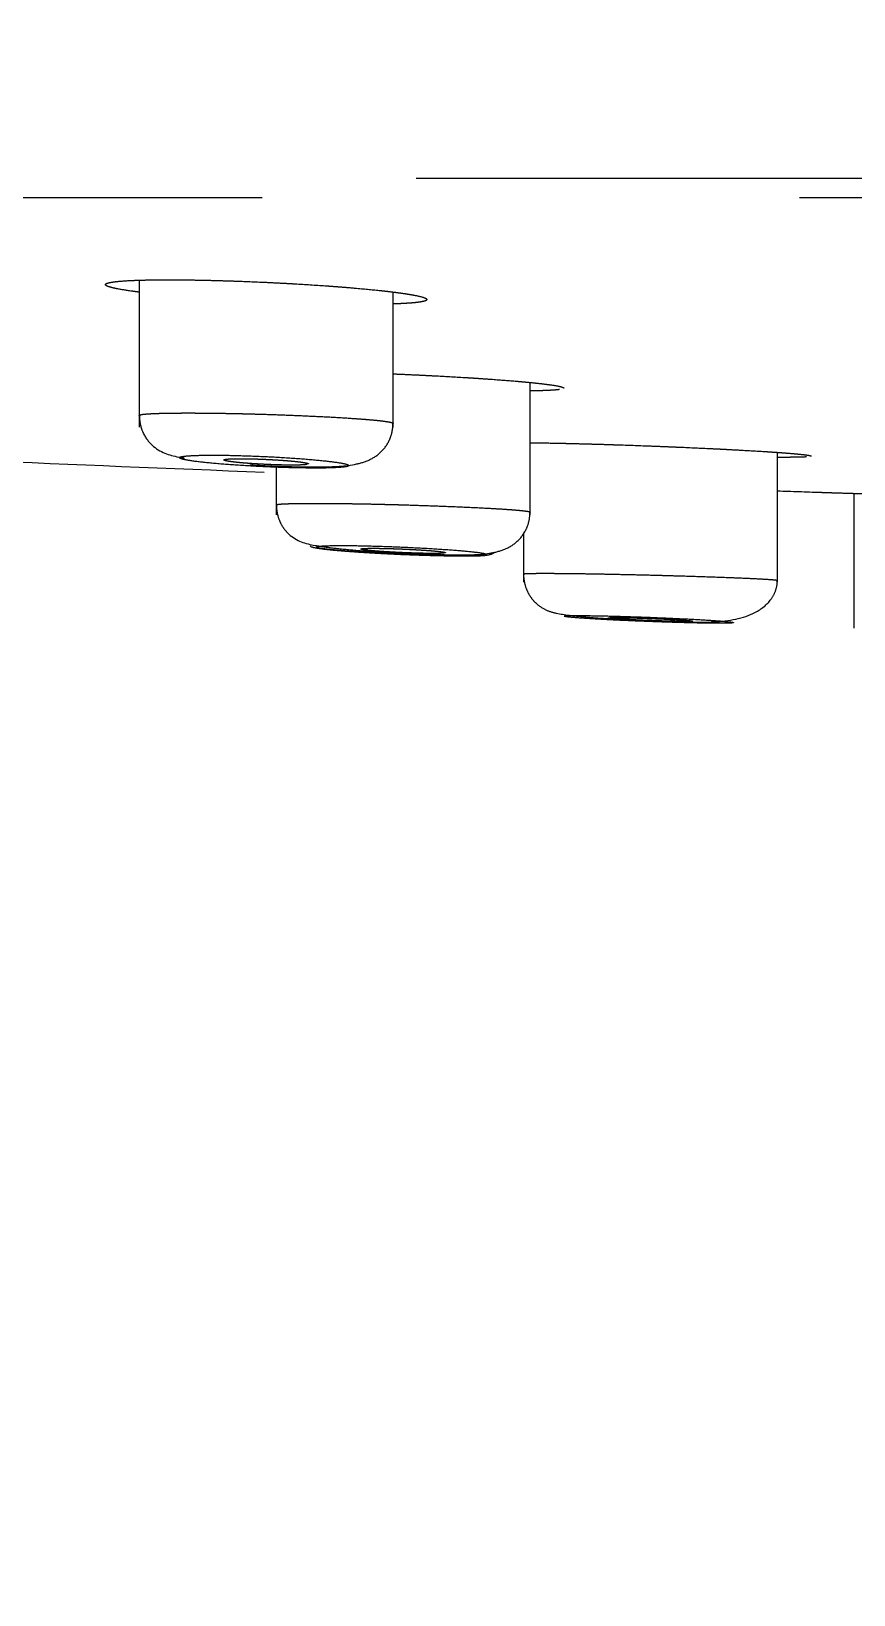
# Model space of a CAD drawing. Header units: millimetres. Extents: x 6110 to 6704, y -2661 to -1821.
# Drawn here: x 6469.337 to 6471.767, y -2119.152 to -2114.532 of the extents above; entities that cross this region are included whole.
import ezdxf

# ---------------------------------------------------------------- set-up
doc = ezdxf.new("R2010")
doc.units = ezdxf.units.MM
doc.header["$LTSCALE"] = 0.1
doc.linetypes.add('HIDDEN2', pattern=[4.7625, 3.175, -1.5875])
doc.layers.add('1', color=4, linetype='HIDDEN2', lineweight=13)
doc.layers.add('DIM', color=3, linetype='Continuous', lineweight=9)

msp = doc.modelspace()

# ---------------------------------------------------------------- hatches: boundary and pattern name
at = {"layer": 'DIM'}
h = msp.add_hatch(dxfattribs=at)
h.set_pattern_fill('ANSI31', color=2)
edge = h.paths.add_edge_path()
edge.add_line((6619.6172, -2595.9805), (6619.6172, -1962.2056))
edge.add_line((6634.6172, -1966.1101), (6619.6172, -1966.1101))
edge.add_line((6634.6172, -2610.9805), (6634.6172, -1966.1101))
edge.add_line((6634.6172, -2610.9805), (6184.4567, -2610.9805))
edge.add_line((6619.6172, -2595.9805), (6184.4567, -2595.9805))
edge.add_line((6184.4567, -2610.9805), (6184.4567, -2595.9805))

# ---------------------------------------------------------------- linework, layer by layer
at = {"layer": '1', "color": 8, "linetype": 'HIDDEN2', "lineweight": -3, "ltscale": 10}
for p, q in [((6511.7491, -2114.9661), (6456.8646, -2114.9661)), ((6484.3069, -2115.0233), (6457.4997, -2115.0233)), ((6469.656, -2115.2672), (6469.656, -2115.7015)), ((6470.406, -2115.7015), (6470.406, -2115.3027)), ((6470.8109, -2115.9601), (6470.8109, -2115.5697)), ((6471.5416, -2116.1591), (6471.5416, -2115.7761)), ((6470.0609, -2115.8164), (6470.0609, -2115.9601)), ((6471.7674, -2115.8969), (6471.7674, -2116.2952)), ((6470.7916, -2116.0132), (6470.7916, -2116.1591)), ((6470.7916, -2116.1591), (6470.7916, -2116.1596)), ((6471.5416, -2116.1596), (6471.5416, -2116.1591))]:
    msp.add_line(p, q, dxfattribs=at)
for start, end in [(267.54071, 267.734148), (268.08193, 268.110857)]:
    msp.add_arc((6479.9092, -1866.0297), 250, start, end, dxfattribs=at)
for points, knots in [([(6469.6548, -2115.3023), (6469.6534, -2115.3021), (6469.652, -2115.302), (6469.6459, -2115.3012), (6469.6414, -2115.3006), (6469.6198, -2115.2976), (6469.6051, -2115.2953), (6469.59, -2115.2924), (6469.5872, -2115.2919), (6469.5819, -2115.2907), (6469.5794, -2115.2901), (6469.5725, -2115.2885), (6469.5687, -2115.2874), (6469.5594, -2115.2842), (6469.5562, -2115.2822), (6469.556, -2115.2798), (6469.5561, -2115.2793), (6469.5568, -2115.2784), (6469.5574, -2115.2779), (6469.5595, -2115.2766), (6469.5639, -2115.275), (6469.5713, -2115.2735), (6469.578, -2115.2724), (6469.5804, -2115.2721), (6469.5856, -2115.2714), (6469.5884, -2115.2711), (6469.6031, -2115.2696), (6469.6176, -2115.2686), (6469.639, -2115.2676), (6469.6435, -2115.2675), (6469.6527, -2115.2671), (6469.6575, -2115.267), (6469.6723, -2115.2666), (6469.6828, -2115.2663), (6469.7155, -2115.2659), (6469.7394, -2115.2658), (6469.7718, -2115.2659), (6469.7784, -2115.266), (6469.7918, -2115.2661), (6469.7986, -2115.2662), (6469.8192, -2115.2665), (6469.8472, -2115.267), (6469.8763, -2115.2677), (6469.8986, -2115.2683), (6469.9061, -2115.2686), (6469.9213, -2115.269), (6469.9289, -2115.2693), (6469.9673, -2115.2706), (6469.9981, -2115.2718), (6470.0446, -2115.274), (6470.0601, -2115.2748), (6470.0835, -2115.276), (6470.0913, -2115.2764), (6470.1067, -2115.2773), (6470.1144, -2115.2777), (6470.1525, -2115.2799), (6470.1821, -2115.2819), (6470.2181, -2115.2844), (6470.2253, -2115.285), (6470.2394, -2115.286), (6470.2464, -2115.2866), (6470.2671, -2115.2882), (6470.2804, -2115.2893), (6470.3191, -2115.2927), (6470.3431, -2115.295), (6470.3709, -2115.2979), (6470.3763, -2115.2985), (6470.3869, -2115.2997), (6470.3919, -2115.3003), (6470.4068, -2115.3021), (6470.4253, -2115.3044), (6470.4413, -2115.3068), (6470.4525, -2115.3085), (6470.456, -2115.3091), (6470.4628, -2115.3103), (6470.466, -2115.3109), (6470.481, -2115.3138), (6470.4901, -2115.316), (6470.4995, -2115.3192), (6470.5019, -2115.3202), (6470.5051, -2115.3222), (6470.5059, -2115.3232), (6470.5062, -2115.326), (6470.5033, -2115.3278), (6470.496, -2115.3297), (6470.4943, -2115.3301), (6470.4906, -2115.3309), (6470.4885, -2115.3312), (6470.4819, -2115.3323), (6470.4716, -2115.3336), (6470.4585, -2115.3347), (6470.4476, -2115.3354), (6470.4438, -2115.3356), (6470.4359, -2115.3361), (6470.4317, -2115.3363), (6470.4212, -2115.3368), (6470.4148, -2115.337), (6470.408, -2115.3372)], [0, 0, 0, 0, 0.003285, 0.003285, 0.014308, 0.014308, 0.0584, 0.0584, 0.069424, 0.069424, 0.080447, 0.080447, 0.102493, 0.102493, 0.146586, 0.146586, 0.157609, 0.157609, 0.168632, 0.168632, 0.190679, 0.212725, 0.212725, 0.223748, 0.223748, 0.234771, 0.234771, 0.278864, 0.278864, 0.289887, 0.289887, 0.30091, 0.30091, 0.322957, 0.322957, 0.367049, 0.367049, 0.378072, 0.378072, 0.389096, 0.389096, 0.411142, 0.433188, 0.433188, 0.444211, 0.444211, 0.455235, 0.455235, 0.499327, 0.499327, 0.521374, 0.521374, 0.532397, 0.532397, 0.54342, 0.54342, 0.587513, 0.587513, 0.598536, 0.598536, 0.609559, 0.609559, 0.631605, 0.631605, 0.675698, 0.675698, 0.686721, 0.686721, 0.697744, 0.697744, 0.719791, 0.741837, 0.741837, 0.75286, 0.75286, 0.763883, 0.763883, 0.807976, 0.807976, 0.830022, 0.830022, 0.852069, 0.852069, 0.896161, 0.896161, 0.907185, 0.907185, 0.918208, 0.918208, 0.940254, 0.9623, 0.9623, 0.973324, 0.973324, 0.984347, 0.984347, 1, 1, 1, 1]), ([(6470.4056, -2115.5439), (6470.4156, -2115.5443), (6470.4256, -2115.5447), (6470.4511, -2115.5458), (6470.4667, -2115.5465), (6470.49, -2115.5476), (6470.4978, -2115.548), (6470.5132, -2115.5488), (6470.5209, -2115.5492), (6470.559, -2115.5511), (6470.5886, -2115.5528), (6470.6245, -2115.555), (6470.6316, -2115.5554), (6470.6458, -2115.5563), (6470.6528, -2115.5568), (6470.6734, -2115.5582), (6470.6867, -2115.5591), (6470.7253, -2115.5619), (6470.7493, -2115.5637), (6470.777, -2115.5661), (6470.7824, -2115.5666), (6470.7929, -2115.5676), (6470.7979, -2115.568), (6470.8127, -2115.5694), (6470.8311, -2115.5713), (6470.8471, -2115.5731), (6470.8581, -2115.5745), (6470.8617, -2115.575), (6470.8684, -2115.5758), (6470.8716, -2115.5763), (6470.8865, -2115.5785), (6470.8955, -2115.5801), (6470.9047, -2115.5825), (6470.907, -2115.5833), (6470.9101, -2115.5847), (6470.9109, -2115.5854), (6470.9109, -2115.5861), (6470.9109, -2115.5861), (6470.9109, -2115.5861)], [0, 0, 0, 0, 0.038913, 0.038913, 0.098965, 0.098965, 0.128991, 0.128991, 0.159016, 0.159016, 0.27912, 0.27912, 0.309145, 0.309145, 0.339171, 0.339171, 0.399223, 0.399223, 0.519326, 0.519326, 0.549352, 0.549352, 0.579378, 0.579378, 0.639429, 0.699481, 0.699481, 0.729507, 0.729507, 0.759533, 0.759533, 0.879636, 0.879636, 0.939687, 0.939687, 0.999739, 0.999739, 1, 1, 1, 1]), ([(6470.8975, -2115.5903), (6470.8973, -2115.5904), (6470.8971, -2115.5904), (6470.8949, -2115.5907), (6470.8929, -2115.5909), (6470.8861, -2115.5916), (6470.8757, -2115.5924), (6470.8625, -2115.593), (6470.8515, -2115.5934), (6470.8477, -2115.5936), (6470.8397, -2115.5938), (6470.8355, -2115.5939), (6470.8253, -2115.5941), (6470.8192, -2115.5942), (6470.8128, -2115.5943)], [0, 0, 0, 0, 0.015122, 0.015122, 0.133184, 0.133184, 0.36931, 0.605435, 0.605435, 0.723497, 0.723497, 0.84156, 0.84156, 1, 1, 1, 1]), ([(6469.656, -2115.6667), (6469.656, -2115.6664), (6469.6567, -2115.6656), (6469.6599, -2115.6646), (6469.6656, -2115.6635), (6469.6737, -2115.6626), (6469.684, -2115.6619), (6469.6966, -2115.6612), (6469.7112, -2115.6606), (6469.7279, -2115.6602), (6469.7464, -2115.6598), (6469.7667, -2115.6596), (6469.7886, -2115.6595), (6469.812, -2115.6595), (6469.8367, -2115.6596), (6469.8626, -2115.6598), (6469.8894, -2115.6602), (6469.9171, -2115.6606), (6469.936, -2115.661), (6469.9456, -2115.6612)], [0, 0, 0, 0, 0.050273, 0.110496, 0.170601, 0.230587, 0.290455, 0.350206, 0.409842, 0.469362, 0.528768, 0.58806, 0.64724, 0.706308, 0.765265, 0.824112, 0.882849, 0.941478, 1, 1, 1, 1]), ([(6469.6564, -2115.6669), (6469.6565, -2115.6762), (6469.6583, -2115.6938), (6469.6692, -2115.7266), (6469.7057, -2115.7728), (6469.7484, -2115.7853), (6469.7837, -2115.7918), (6469.7893, -2115.7928)], [0, 0, 0, 0, 0.101566, 0.205677, 0.420473, 0.910057, 1, 1, 1, 1]), ([(6469.9456, -2115.6612), (6469.9524, -2115.6613), (6469.9663, -2115.6617), (6469.9875, -2115.6622), (6470.0091, -2115.6628), (6470.0435, -2115.6638), (6470.093, -2115.6655), (6470.1583, -2115.6683), (6470.2263, -2115.6716), (6470.2811, -2115.675), (6470.3206, -2115.6779), (6470.3462, -2115.68), (6470.3658, -2115.682), (6470.3803, -2115.6837), (6470.3905, -2115.6853), (6470.3974, -2115.6866), (6470.4017, -2115.6877), (6470.4042, -2115.6886), (6470.4057, -2115.6894), (6470.406, -2115.6899), (6470.406, -2115.6902)], [0, 0, 0, 0, 0.031198, 0.062846, 0.094944, 0.127491, 0.215332, 0.314464, 0.424879, 0.546569, 0.616688, 0.680932, 0.7393, 0.79179, 0.8384, 0.87913, 0.913978, 0.942943, 0.966024, 1, 1, 1, 1]), ([(6469.9823, -2115.8125), (6470.0008, -2115.8137), (6470.0439, -2115.8161), (6470.1124, -2115.8185), (6470.204, -2115.8191), (6470.2748, -2115.8175), (6470.3342, -2115.8009), (6470.3711, -2115.7779), (6470.3941, -2115.7463), (6470.404, -2115.7152), (6470.4057, -2115.6987), (6470.4058, -2115.6902)], [0, 0, 0, 0, 0.094964, 0.222936, 0.35204, 0.601228, 0.710428, 0.812324, 0.908943, 0.955363, 1, 1, 1, 1]), ([(6470.809, -2115.7474), (6470.8162, -2115.7475), (6470.8237, -2115.7475), (6470.8534, -2115.7479), (6470.8774, -2115.7483), (6470.9099, -2115.749), (6470.9165, -2115.7492), (6470.93, -2115.7495), (6470.9368, -2115.7497), (6470.9574, -2115.7502), (6470.9854, -2115.7509), (6471.0146, -2115.7518), (6471.0369, -2115.7524), (6471.0444, -2115.7527), (6471.0596, -2115.7532), (6471.0673, -2115.7534), (6471.1056, -2115.7547), (6471.1365, -2115.7558), (6471.1829, -2115.7576), (6471.1984, -2115.7582), (6471.2217, -2115.7591), (6471.2295, -2115.7595), (6471.245, -2115.7601), (6471.2527, -2115.7604), (6471.2907, -2115.7621), (6471.3203, -2115.7634), (6471.3562, -2115.7652), (6471.3633, -2115.7655), (6471.3774, -2115.7662), (6471.3844, -2115.7666), (6471.405, -2115.7677), (6471.4183, -2115.7684), (6471.4569, -2115.7705), (6471.4808, -2115.7719), (6471.5084, -2115.7736), (6471.5138, -2115.774), (6471.5243, -2115.7747), (6471.5294, -2115.775), (6471.5441, -2115.776), (6471.5625, -2115.7774), (6471.5784, -2115.7786), (6471.5894, -2115.7796), (6471.5929, -2115.7799), (6471.5996, -2115.7805), (6471.6027, -2115.7808), (6471.6176, -2115.7823), (6471.6265, -2115.7833), (6471.6356, -2115.7848), (6471.6378, -2115.7853), (6471.6408, -2115.7862), (6471.6416, -2115.7866), (6471.6416, -2115.787)], [0, 0, 0, 0, 0.028524, 0.028524, 0.10956, 0.10956, 0.129819, 0.129819, 0.150078, 0.150078, 0.190596, 0.231113, 0.231113, 0.251372, 0.251372, 0.271631, 0.271631, 0.352667, 0.352667, 0.393185, 0.393185, 0.413444, 0.413444, 0.433703, 0.433703, 0.514739, 0.514739, 0.534998, 0.534998, 0.555257, 0.555257, 0.595775, 0.595775, 0.67681, 0.67681, 0.697069, 0.697069, 0.717328, 0.717328, 0.757846, 0.798364, 0.798364, 0.818623, 0.818623, 0.838882, 0.838882, 0.919918, 0.919918, 0.960436, 0.960436, 1, 1, 1, 1]), ([(6469.9682, -2115.7858), (6469.9682, -2115.7858), (6469.9682, -2115.7858), (6469.9657, -2115.7857), (6469.9633, -2115.7857), (6469.9339, -2115.7848), (6469.9077, -2115.7843), (6469.8615, -2115.784), (6469.8408, -2115.7843), (6469.8075, -2115.7855), (6469.7945, -2115.7864), (6469.778, -2115.7889), (6469.7742, -2115.7905), (6469.7764, -2115.794), (6469.7824, -2115.7959), (6469.8031, -2115.8001), (6469.8181, -2115.8023), (6469.8549, -2115.8065), (6469.8771, -2115.8087), (6469.9258, -2115.8126), (6469.9528, -2115.8145), (6470.0079, -2115.8176), (6470.0366, -2115.819), (6470.0814, -2115.8206), (6470.0984, -2115.8211), (6470.1407, -2115.8221), (6470.1654, -2115.8224), (6470.2081, -2115.8222), (6470.2266, -2115.8217), (6470.255, -2115.8201), (6470.2653, -2115.819), (6470.2761, -2115.8161), (6470.2768, -2115.8144), (6470.2687, -2115.8107), (6470.2598, -2115.8086), (6470.2337, -2115.8044), (6470.2162, -2115.8022), (6470.1752, -2115.798), (6470.1511, -2115.7959), (6470.0999, -2115.7921), (6470.072, -2115.7904), (6470.0189, -2115.7877), (6469.993, -2115.7866), (6469.9682, -2115.7858)], [0, 0, 0, 0, 0.000017, 0.000017, 0.004821, 0.004821, 0.058309, 0.058309, 0.111871, 0.111871, 0.165589, 0.165589, 0.219453, 0.219453, 0.273396, 0.273396, 0.327315, 0.327315, 0.381119, 0.381119, 0.434811, 0.434811, 0.488509, 0.488509, 0.521471, 0.521471, 0.574971, 0.574971, 0.628583, 0.628583, 0.682349, 0.682349, 0.736246, 0.736246, 0.790194, 0.790194, 0.844087, 0.844087, 0.897846, 0.897846, 0.951451, 0.951451, 1, 1, 1, 1]), ([(6470.1195, -2115.8135), (6470.1136, -2115.8136), (6470.1073, -2115.8136), (6470.0972, -2115.8135), (6470.0936, -2115.8135), (6470.0864, -2115.8134), (6470.0826, -2115.8133), (6470.0713, -2115.8131), (6470.0635, -2115.8129), (6470.0515, -2115.8124), (6470.0474, -2115.8123), (6470.0392, -2115.812), (6470.0351, -2115.8118), (6470.0228, -2115.8112), (6470.0147, -2115.8108), (6470.0046, -2115.8102), (6470.0026, -2115.8101), (6469.9986, -2115.8098), (6469.9927, -2115.8095), (6469.9831, -2115.8088), (6469.9758, -2115.8083), (6469.9686, -2115.8077), (6469.965, -2115.8074), (6469.9548, -2115.8065), (6469.9485, -2115.8059), (6469.9398, -2115.805), (6469.9371, -2115.8047), (6469.9319, -2115.804), (6469.9294, -2115.8037), (6469.9226, -2115.8028), (6469.9188, -2115.8022), (6469.914, -2115.8013), (6469.9126, -2115.801), (6469.9103, -2115.8004), (6469.9093, -2115.8001), (6469.9069, -2115.7993), (6469.906, -2115.7987), (6469.906, -2115.7977), (6469.9068, -2115.7973), (6469.9092, -2115.7967), (6469.9101, -2115.7965), (6469.9125, -2115.7961), (6469.9139, -2115.7959), (6469.9186, -2115.7955), (6469.9224, -2115.7952), (6469.9292, -2115.7949), (6469.9317, -2115.7948), (6469.9369, -2115.7947), (6469.9396, -2115.7946), (6469.9483, -2115.7945), (6469.9546, -2115.7945), (6469.9648, -2115.7945), (6469.9684, -2115.7946), (6469.9756, -2115.7947), (6469.983, -2115.7948), (6469.9907, -2115.795), (6469.9966, -2115.7952), (6469.9985, -2115.7952), (6470.0025, -2115.7953), (6470.0045, -2115.7954), (6470.0146, -2115.7958), (6470.0228, -2115.7961), (6470.035, -2115.7967), (6470.0391, -2115.7969), (6470.0473, -2115.7973), (6470.0514, -2115.7975), (6470.0634, -2115.7982), (6470.0712, -2115.7987), (6470.0825, -2115.7995), (6470.0863, -2115.7998), (6470.0935, -2115.8004), (6470.097, -2115.8007), (6470.1071, -2115.8016), (6470.1135, -2115.8022), (6470.1222, -2115.8031), (6470.125, -2115.8034), (6470.1301, -2115.804), (6470.135, -2115.8046), (6470.1392, -2115.8053), (6470.1431, -2115.8059), (6470.1449, -2115.8062), (6470.1496, -2115.8071), (6470.1519, -2115.8077), (6470.1544, -2115.8085), (6470.155, -2115.8088), (6470.1558, -2115.8093), (6470.156, -2115.8096), (6470.156, -2115.8098), (6470.156, -2115.8098), (6470.156, -2115.8098)], [0, 0, 0, 0, 0.035707, 0.035707, 0.05356, 0.05356, 0.071413, 0.071413, 0.10712, 0.10712, 0.124973, 0.124973, 0.142826, 0.142826, 0.178533, 0.178533, 0.187459, 0.187459, 0.196386, 0.214239, 0.232092, 0.232092, 0.249946, 0.249946, 0.285652, 0.285652, 0.303506, 0.303506, 0.321359, 0.321359, 0.357065, 0.357065, 0.374919, 0.374919, 0.392772, 0.392772, 0.428478, 0.428478, 0.464185, 0.464185, 0.482038, 0.482038, 0.499891, 0.499891, 0.535598, 0.535598, 0.553451, 0.553451, 0.571305, 0.571305, 0.607011, 0.607011, 0.624864, 0.624864, 0.642718, 0.660571, 0.660571, 0.669498, 0.669498, 0.678424, 0.678424, 0.714131, 0.714131, 0.731984, 0.731984, 0.749837, 0.749837, 0.785544, 0.785544, 0.803397, 0.803397, 0.82125, 0.82125, 0.856957, 0.856957, 0.87481, 0.87481, 0.892663, 0.910517, 0.910517, 0.92837, 0.92837, 0.964076, 0.964076, 0.98193, 0.98193, 0.999783, 0.999783, 1, 1, 1, 1]), ([(6470.1526, -2115.8114), (6470.152, -2115.8116), (6470.1514, -2115.8117), (6470.1495, -2115.812), (6470.1468, -2115.8123), (6470.1433, -2115.8126), (6470.1395, -2115.8128), (6470.1374, -2115.813), (6470.1305, -2115.8133), (6470.1253, -2115.8134), (6470.1195, -2115.8135)], [0, 0, 0, 0, 0.102351, 0.102351, 0.281881, 0.461411, 0.461411, 0.64094, 0.64094, 1, 1, 1, 1]), ([(6471.6279, -2115.7893), (6471.6277, -2115.7893), (6471.6275, -2115.7893), (6471.6253, -2115.7895), (6471.6232, -2115.7896), (6471.6164, -2115.7899), (6471.6059, -2115.7902), (6471.5926, -2115.7904), (6471.5816, -2115.7905), (6471.5778, -2115.7906), (6471.5697, -2115.7906), (6471.5655, -2115.7906), (6471.5555, -2115.7906), (6471.5497, -2115.7906), (6471.5435, -2115.7906)], [0, 0, 0, 0, 0.014746, 0.014746, 0.133595, 0.133595, 0.371293, 0.608991, 0.608991, 0.72784, 0.72784, 0.846689, 0.846689, 1, 1, 1, 1]), ([(6471.6674, -2115.8938), (6471.6674, -2115.8938), (6471.6676, -2115.8938), (6471.6683, -2115.8938), (6471.6689, -2115.8938), (6471.6712, -2115.8939), (6471.6757, -2115.8941), (6471.6833, -2115.8943), (6471.6901, -2115.8945), (6471.6925, -2115.8946), (6471.6978, -2115.8948), (6471.7006, -2115.8949), (6471.7155, -2115.8953), (6471.7301, -2115.8958), (6471.7517, -2115.8965), (6471.7561, -2115.8966), (6471.7654, -2115.8969), (6471.7703, -2115.8971), (6471.7852, -2115.8975), (6471.7956, -2115.8979), (6471.8285, -2115.8989), (6471.8524, -2115.8997), (6471.8849, -2115.9007), (6471.8915, -2115.9009), (6471.9049, -2115.9013), (6471.9117, -2115.9015), (6471.9323, -2115.9022), (6471.9603, -2115.903), (6471.9894, -2115.904), (6472.0117, -2115.9047), (6472.0192, -2115.9049), (6472.0344, -2115.9054), (6472.042, -2115.9056), (6472.0804, -2115.9068), (6472.1112, -2115.9078), (6472.1576, -2115.9092), (6472.1732, -2115.9097), (6472.1965, -2115.9104), (6472.2043, -2115.9107), (6472.2197, -2115.9111), (6472.2274, -2115.9114), (6472.2655, -2115.9125), (6472.2951, -2115.9135), (6472.331, -2115.9146), (6472.3381, -2115.9148), (6472.3523, -2115.9152), (6472.3593, -2115.9154), (6472.38, -2115.9161), (6472.3933, -2115.9165), (6472.4319, -2115.9177), (6472.4559, -2115.9184), (6472.4836, -2115.9193), (6472.489, -2115.9194), (6472.4995, -2115.9197), (6472.5046, -2115.9199), (6472.5193, -2115.9203), (6472.5378, -2115.9209), (6472.5537, -2115.9214), (6472.5648, -2115.9217), (6472.5683, -2115.9218), (6472.575, -2115.922), (6472.5782, -2115.9221), (6472.5931, -2115.9226), (6472.6021, -2115.9229), (6472.6112, -2115.9231), (6472.6135, -2115.9232), (6472.6166, -2115.9233), (6472.6173, -2115.9233), (6472.6174, -2115.9233)], [0, 0, 0, 0, 0.015405, 0.015405, 0.031037, 0.031037, 0.062301, 0.093565, 0.093565, 0.109197, 0.109197, 0.124829, 0.124829, 0.187357, 0.187357, 0.202989, 0.202989, 0.218621, 0.218621, 0.249885, 0.249885, 0.312413, 0.312413, 0.328045, 0.328045, 0.343677, 0.343677, 0.374941, 0.406205, 0.406205, 0.421837, 0.421837, 0.437469, 0.437469, 0.499998, 0.499998, 0.531262, 0.531262, 0.546894, 0.546894, 0.562526, 0.562526, 0.625054, 0.625054, 0.640686, 0.640686, 0.656318, 0.656318, 0.687582, 0.687582, 0.75011, 0.75011, 0.765742, 0.765742, 0.781374, 0.781374, 0.812638, 0.843902, 0.843902, 0.859534, 0.859534, 0.875166, 0.875166, 0.937694, 0.937694, 0.968958, 0.968958, 1, 1, 1, 1]), ([(6470.0609, -2115.9309), (6470.0609, -2115.9305), (6470.0628, -2115.9296), (6470.072, -2115.9286), (6470.089, -2115.9277), (6470.1125, -2115.927), (6470.1419, -2115.9266), (6470.1765, -2115.9265), (6470.2155, -2115.9267), (6470.2581, -2115.9271), (6470.3033, -2115.9277), (6470.3349, -2115.9283), (6470.3508, -2115.9287)], [0, 0, 0, 0, 0.084467, 0.190192, 0.294912, 0.398629, 0.501345, 0.603062, 0.703784, 0.803512, 0.90225, 1, 1, 1, 1]), ([(6470.0612, -2115.9308), (6470.0613, -2115.94), (6470.0631, -2115.9575), (6470.0712, -2115.9817), (6470.0832, -2116.0021), (6470.1157, -2116.0372), (6470.1618, -2116.0497), (6470.2279, -2116.0586), (6470.2944, -2116.0653), (6470.3422, -2116.0688), (6470.3672, -2116.0704)], [0, 0, 0, 0, 0.05707, 0.115287, 0.174903, 0.236432, 0.518157, 0.681966, 0.84322, 1, 1, 1, 1]), ([(6470.3508, -2115.9287), (6470.3576, -2115.9288), (6470.3713, -2115.9292), (6470.3924, -2115.9297), (6470.414, -2115.9302), (6470.4469, -2115.9312), (6470.4944, -2115.9327), (6470.5585, -2115.935), (6470.6283, -2115.9379), (6470.6887, -2115.9408), (6470.7341, -2115.9436), (6470.7645, -2115.9458), (6470.7857, -2115.9477), (6470.7994, -2115.9493), (6470.8071, -2115.9506), (6470.8104, -2115.9517), (6470.8109, -2115.9522), (6470.8109, -2115.9524)], [0, 0, 0, 0, 0.030903, 0.062378, 0.094424, 0.127041, 0.208369, 0.30539, 0.418086, 0.546436, 0.636516, 0.718544, 0.792515, 0.858424, 0.916269, 0.966047, 1, 1, 1, 1]), ([(6470.3672, -2116.0704), (6470.3674, -2116.0704), (6470.3913, -2116.0721), (6470.4425, -2116.0746), (6470.5158, -2116.0775), (6470.6054, -2116.0789), (6470.6733, -2116.0791), (6470.733, -2116.0654), (6470.7721, -2116.0436), (6470.7975, -2116.0115), (6470.8087, -2115.9789), (6470.8105, -2115.9614), (6470.8106, -2115.9524)], [0, 0, 0, 0, 0.001174, 0.124516, 0.247725, 0.371086, 0.606989, 0.710862, 0.809832, 0.906526, 0.953974, 1, 1, 1, 1]), ([(6470.1613, -2116.0517), (6470.1611, -2116.0531), (6470.1662, -2116.0562), (6470.1855, -2116.0594), (6470.2005, -2116.0612)], [0, 0, 0, 0, 0.443786, 1, 1, 1, 1]), ([(6470.3737, -2116.0535), (6470.3737, -2116.0535), (6470.3737, -2116.0535), (6470.3712, -2116.0534), (6470.3687, -2116.0533), (6470.3392, -2116.0523), (6470.3131, -2116.0517), (6470.2668, -2116.0511), (6470.2461, -2116.0511), (6470.2128, -2116.0516), (6470.1998, -2116.0521), (6470.1833, -2116.0537), (6470.1795, -2116.0548), (6470.1817, -2116.0573), (6470.1876, -2116.0588), (6470.2082, -2116.0619), (6470.2232, -2116.0636), (6470.2599, -2116.067), (6470.2821, -2116.0688), (6470.3308, -2116.0721), (6470.3578, -2116.0736), (6470.4129, -2116.0764), (6470.4417, -2116.0777), (6470.4866, -2116.0793), (6470.5036, -2116.0799), (6470.5459, -2116.081), (6470.5707, -2116.0814), (6470.6134, -2116.0817), (6470.6319, -2116.0815), (6470.6603, -2116.0807), (6470.6705, -2116.08), (6470.6813, -2116.0781), (6470.6821, -2116.0769), (6470.674, -2116.0741), (6470.6652, -2116.0726), (6470.6392, -2116.0693), (6470.6217, -2116.0676), (6470.5807, -2116.0642), (6470.5567, -2116.0625), (6470.5055, -2116.0593), (6470.4776, -2116.0578), (6470.4244, -2116.0553), (6470.3985, -2116.0543), (6470.3737, -2116.0535)], [0, 0, 0, 0, 0.000017, 0.000017, 0.004919, 0.004919, 0.058492, 0.058492, 0.112069, 0.112069, 0.165744, 0.165744, 0.21952, 0.21952, 0.273367, 0.273367, 0.327225, 0.327225, 0.381031, 0.381031, 0.434769, 0.434769, 0.48851, 0.48851, 0.521599, 0.521599, 0.575162, 0.575162, 0.628776, 0.628776, 0.682482, 0.682482, 0.736283, 0.736283, 0.790141, 0.790141, 0.843991, 0.843991, 0.897772, 0.897772, 0.951453, 0.951453, 1, 1, 1, 1]), ([(6470.2005, -2116.0612), (6470.2011, -2116.0613), (6470.2081, -2116.0625), (6470.2336, -2116.0649), (6470.273, -2116.0683), (6470.3223, -2116.0716), (6470.3612, -2116.074), (6470.3832, -2116.075), (6470.3864, -2116.0752)], [0, 0, 0, 0, 0.021219, 0.243316, 0.477884, 0.717815, 0.958593, 1, 1, 1, 1]), ([(6470.6805, -2116.0769), (6470.6813, -2116.0781), (6470.6773, -2116.0791), (6470.6604, -2116.0807), (6470.6473, -2116.0812), (6470.6137, -2116.0817), (6470.5928, -2116.0816), (6470.5463, -2116.081), (6470.52, -2116.0804), (6470.4657, -2116.0786), (6470.437, -2116.0775), (6470.3811, -2116.0749), (6470.3532, -2116.0734), (6470.3065, -2116.0705), (6470.2866, -2116.0691), (6470.2689, -2116.0677)], [0, 0, 0, 0, 0.145146, 0.145146, 0.29154, 0.29154, 0.438041, 0.438041, 0.584783, 0.584783, 0.731793, 0.731793, 0.878982, 0.878982, 1, 1, 1, 1]), ([(6470.5243, -2116.0745), (6470.5184, -2116.0745), (6470.5121, -2116.0745), (6470.5019, -2116.0743), (6470.4984, -2116.0743), (6470.4912, -2116.0741), (6470.4874, -2116.0741), (6470.4761, -2116.0738), (6470.4683, -2116.0735), (6470.4563, -2116.0731), (6470.4522, -2116.073), (6470.444, -2116.0727), (6470.4399, -2116.0725), (6470.4277, -2116.072), (6470.4196, -2116.0716), (6470.4075, -2116.071), (6470.4035, -2116.0707), (6470.3956, -2116.0703), (6470.388, -2116.0699), (6470.3806, -2116.0694), (6470.3752, -2116.069), (6470.3734, -2116.0689), (6470.3699, -2116.0687), (6470.3681, -2116.0685), (6470.3596, -2116.0679), (6470.3533, -2116.0674), (6470.3447, -2116.0667), (6470.3419, -2116.0664), (6470.3367, -2116.0659), (6470.3342, -2116.0657), (6470.3274, -2116.065), (6470.3236, -2116.0645), (6470.3189, -2116.0638), (6470.3175, -2116.0636), (6470.3151, -2116.0631), (6470.3141, -2116.0629), (6470.3117, -2116.0623), (6470.3109, -2116.0619), (6470.3109, -2116.0614), (6470.3111, -2116.0612), (6470.3119, -2116.0609), (6470.3131, -2116.0606), (6470.315, -2116.0603), (6470.3174, -2116.0601), (6470.3188, -2116.06), (6470.3235, -2116.0597), (6470.3273, -2116.0596), (6470.3341, -2116.0594), (6470.3366, -2116.0594), (6470.3418, -2116.0593), (6470.3446, -2116.0593), (6470.3532, -2116.0593), (6470.3595, -2116.0594), (6470.3698, -2116.0595), (6470.3733, -2116.0596), (6470.3806, -2116.0597), (6470.3879, -2116.0599), (6470.3956, -2116.0601), (6470.4034, -2116.0603), (6470.4074, -2116.0605), (6470.4196, -2116.0609), (6470.4277, -2116.0612), (6470.4399, -2116.0617), (6470.444, -2116.0619), (6470.4501, -2116.0622), (6470.4522, -2116.0623), (6470.4562, -2116.0625), (6470.4583, -2116.0626), (6470.4683, -2116.0631), (6470.4761, -2116.0636), (6470.4874, -2116.0643), (6470.4912, -2116.0645), (6470.4984, -2116.065), (6470.5019, -2116.0652), (6470.5121, -2116.0659), (6470.5184, -2116.0664), (6470.5271, -2116.0672), (6470.5299, -2116.0674), (6470.535, -2116.0679), (6470.5399, -2116.0684), (6470.5441, -2116.0689), (6470.548, -2116.0694), (6470.5498, -2116.0696), (6470.5545, -2116.0703), (6470.5568, -2116.0707), (6470.5592, -2116.0714), (6470.5599, -2116.0716), (6470.5607, -2116.0719), (6470.5609, -2116.0721), (6470.5609, -2116.0723), (6470.5609, -2116.0723), (6470.5609, -2116.0723)], [0, 0, 0, 0, 0.035711, 0.035711, 0.053567, 0.053567, 0.071423, 0.071423, 0.107134, 0.107134, 0.12499, 0.12499, 0.142845, 0.142845, 0.178557, 0.178557, 0.196412, 0.196412, 0.214268, 0.232124, 0.232124, 0.241052, 0.241052, 0.24998, 0.24998, 0.285691, 0.285691, 0.303547, 0.303547, 0.321402, 0.321402, 0.357114, 0.357114, 0.374969, 0.374969, 0.392825, 0.392825, 0.428536, 0.428536, 0.446392, 0.446392, 0.464248, 0.482103, 0.482103, 0.499959, 0.499959, 0.53567, 0.53567, 0.553526, 0.553526, 0.571382, 0.571382, 0.607093, 0.607093, 0.624949, 0.624949, 0.642805, 0.66066, 0.66066, 0.678516, 0.678516, 0.714227, 0.714227, 0.732083, 0.732083, 0.741011, 0.741011, 0.749939, 0.749939, 0.78565, 0.78565, 0.803506, 0.803506, 0.821361, 0.821361, 0.857073, 0.857073, 0.874928, 0.874928, 0.892784, 0.91064, 0.91064, 0.928495, 0.928495, 0.964207, 0.964207, 0.982062, 0.982062, 0.999918, 0.999918, 1, 1, 1, 1]), ([(6470.3864, -2116.0752), (6470.4017, -2116.076), (6470.4349, -2116.0775), (6470.5014, -2116.08), (6470.576, -2116.0819), (6470.64, -2116.0817), (6470.6863, -2116.081), (6470.7022, -2116.0751), (6470.7067, -2116.0705)], [0, 0, 0, 0, 0.102655, 0.223252, 0.44329, 0.630744, 0.788996, 1, 1, 1, 1]), ([(6470.5574, -2116.0734), (6470.5568, -2116.0735), (6470.5562, -2116.0736), (6470.5544, -2116.0738), (6470.5516, -2116.074), (6470.5482, -2116.0741), (6470.5443, -2116.0743), (6470.5422, -2116.0743), (6470.5353, -2116.0745), (6470.5301, -2116.0745), (6470.5243, -2116.0745)], [0, 0, 0, 0, 0.101218, 0.101218, 0.280975, 0.460731, 0.460731, 0.640487, 0.640487, 1, 1, 1, 1]), ([(6470.7916, -2116.1351), (6470.7916, -2116.135), (6470.7919, -2116.1347), (6470.7946, -2116.1343), (6470.8025, -2116.1338), (6470.8145, -2116.1335), (6470.8304, -2116.1333), (6470.85, -2116.1332), (6470.873, -2116.1333), (6470.8991, -2116.1334), (6470.9184, -2116.1336), (6470.9285, -2116.1337)], [0, 0, 0, 0, 0.039154, 0.161553, 0.283293, 0.404378, 0.524808, 0.644584, 0.763707, 0.882179, 1, 1, 1, 1]), ([(6470.7917, -2116.1352), (6470.7917, -2116.1443), (6470.7936, -2116.1615), (6470.8016, -2116.1856), (6470.8134, -2116.2057), (6470.8322, -2116.2268), (6470.8593, -2116.2436), (6470.8997, -2116.2548), (6470.9538, -2116.2604), (6471.0069, -2116.265), (6471.0275, -2116.2663), (6471.0283, -2116.2664)], [0, 0, 0, 0, 0.067169, 0.133721, 0.199165, 0.263628, 0.392717, 0.532088, 0.836003, 0.994172, 1, 1, 1, 1]), ([(6470.9285, -2116.1337), (6470.9408, -2116.1339), (6470.9673, -2116.1342), (6471.0113, -2116.1349), (6471.0597, -2116.1359), (6471.112, -2116.137), (6471.162, -2116.1382), (6471.2132, -2116.1396), (6471.2698, -2116.1412), (6471.339, -2116.1434), (6471.4067, -2116.1458), (6471.4617, -2116.1481), (6471.4995, -2116.1501), (6471.5236, -2116.1516), (6471.5382, -2116.153), (6471.5416, -2116.1538), (6471.5416, -2116.1541)], [0, 0, 0, 0, 0.056657, 0.115424, 0.176302, 0.239291, 0.304391, 0.353059, 0.420825, 0.507658, 0.613517, 0.70439, 0.786216, 0.858987, 0.922696, 1, 1, 1, 1]), ([(6471.0283, -2116.2664), (6471.0476, -2116.2677), (6471.0885, -2116.2702), (6471.1553, -2116.2735), (6471.2486, -2116.2769), (6471.3583, -2116.2807), (6471.4656, -2116.2627), (6471.5202, -2116.2185), (6471.5385, -2116.1834), (6471.5415, -2116.1642), (6471.5415, -2116.1541)], [0, 0, 0, 0, 0.094203, 0.195379, 0.299609, 0.512638, 0.73852, 0.866706, 0.933517, 1, 1, 1, 1]), ([(6471.003, -2116.2586), (6471.003, -2116.2586), (6471.003, -2116.2586), (6471.0021, -2116.2586), (6471.0012, -2116.2586), (6470.979, -2116.2582), (6470.9604, -2116.258), (6470.9321, -2116.2582), (6470.9219, -2116.2585), (6470.9111, -2116.2595), (6470.9103, -2116.2602), (6470.9143, -2116.261), (6470.9143, -2116.261), (6470.9183, -2116.2619), (6470.9272, -2116.2629), (6470.9531, -2116.2652), (6470.9705, -2116.2664), (6471.0115, -2116.2689), (6471.0355, -2116.2703), (6471.0868, -2116.2728), (6471.1147, -2116.274), (6471.1705, -2116.2762), (6471.1991, -2116.2772), (6471.2532, -2116.2789), (6471.2794, -2116.2796), (6471.317, -2116.2804), (6471.3305, -2116.2806), (6471.3619, -2116.281), (6471.378, -2116.281), (6471.4012, -2116.2806), (6471.4085, -2116.2801), (6471.4135, -2116.2789), (6471.4112, -2116.2781), (6471.3974, -2116.2762), (6471.3857, -2116.2751), (6471.3547, -2116.2727), (6471.3349, -2116.2715), (6471.2902, -2116.2689), (6471.2646, -2116.2676), (6471.2113, -2116.2652), (6471.1828, -2116.264), (6471.1269, -2116.2619), (6471.0987, -2116.2609), (6471.0475, -2116.2595), (6471.0237, -2116.2589), (6471.003, -2116.2586)], [0, 0, 0, 0, 0.000009, 0.000009, 0.002217, 0.002217, 0.055842, 0.055842, 0.109466, 0.109466, 0.163087, 0.163087, 0.163243, 0.163243, 0.217019, 0.217019, 0.270814, 0.270814, 0.324587, 0.324587, 0.378312, 0.378312, 0.431996, 0.431996, 0.48568, 0.48568, 0.518881, 0.518881, 0.572521, 0.572521, 0.626209, 0.626209, 0.679954, 0.679954, 0.733739, 0.733739, 0.787532, 0.787532, 0.841294, 0.841294, 0.895002, 0.895002, 0.948655, 0.948655, 1, 1, 1, 1]), ([(6471.2549, -2116.2754), (6471.2491, -2116.2754), (6471.2428, -2116.2753), (6471.2326, -2116.275), (6471.2291, -2116.275), (6471.2219, -2116.2748), (6471.2181, -2116.2747), (6471.2068, -2116.2744), (6471.199, -2116.2741), (6471.1869, -2116.2738), (6471.1829, -2116.2736), (6471.1747, -2116.2733), (6471.1706, -2116.2732), (6471.1584, -2116.2727), (6471.1502, -2116.2724), (6471.1382, -2116.2719), (6471.1341, -2116.2717), (6471.1263, -2116.2713), (6471.1187, -2116.271), (6471.1113, -2116.2706), (6471.1059, -2116.2703), (6471.1041, -2116.2702), (6471.1006, -2116.27), (6471.0988, -2116.27), (6471.0903, -2116.2695), (6471.084, -2116.2691), (6471.0753, -2116.2686), (6471.0726, -2116.2684), (6471.0674, -2116.268), (6471.0649, -2116.2679), (6471.0581, -2116.2673), (6471.0543, -2116.267), (6471.0496, -2116.2665), (6471.0482, -2116.2664), (6471.0458, -2116.2661), (6471.0448, -2116.266), (6471.0424, -2116.2656), (6471.0416, -2116.2653), (6471.0416, -2116.265), (6471.0418, -2116.2649), (6471.0426, -2116.2647), (6471.0438, -2116.2646), (6471.0458, -2116.2645), (6471.0481, -2116.2643), (6471.0495, -2116.2643), (6471.0542, -2116.2642), (6471.0581, -2116.2642), (6471.0649, -2116.2642), (6471.0673, -2116.2642), (6471.0726, -2116.2642), (6471.0753, -2116.2642), (6471.084, -2116.2643), (6471.0903, -2116.2644), (6471.1005, -2116.2647), (6471.1041, -2116.2647), (6471.1113, -2116.2649), (6471.1187, -2116.2651), (6471.1263, -2116.2653), (6471.1342, -2116.2656), (6471.1382, -2116.2657), (6471.1503, -2116.2661), (6471.1584, -2116.2664), (6471.1706, -2116.2668), (6471.1747, -2116.267), (6471.1808, -2116.2673), (6471.1829, -2116.2673), (6471.187, -2116.2675), (6471.189, -2116.2676), (6471.199, -2116.268), (6471.2068, -2116.2684), (6471.2181, -2116.2689), (6471.2219, -2116.2691), (6471.2291, -2116.2695), (6471.2326, -2116.2697), (6471.2428, -2116.2702), (6471.2491, -2116.2706), (6471.2578, -2116.2712), (6471.2606, -2116.2713), (6471.2658, -2116.2717), (6471.2706, -2116.272), (6471.2748, -2116.2724), (6471.2787, -2116.2727), (6471.2805, -2116.2729), (6471.2852, -2116.2733), (6471.2876, -2116.2736), (6471.29, -2116.274), (6471.2906, -2116.2741), (6471.2914, -2116.2744), (6471.2916, -2116.2745), (6471.2916, -2116.2746)], [0, 0, 0, 0, 0.035715, 0.035715, 0.053573, 0.053573, 0.071431, 0.071431, 0.107146, 0.107146, 0.125004, 0.125004, 0.142862, 0.142862, 0.178577, 0.178577, 0.196435, 0.196435, 0.214293, 0.232151, 0.232151, 0.241079, 0.241079, 0.250008, 0.250008, 0.285724, 0.285724, 0.303581, 0.303581, 0.321439, 0.321439, 0.357155, 0.357155, 0.375012, 0.375012, 0.39287, 0.39287, 0.428586, 0.428586, 0.446443, 0.446443, 0.464301, 0.482159, 0.482159, 0.500017, 0.500017, 0.535732, 0.535732, 0.55359, 0.55359, 0.571448, 0.571448, 0.607163, 0.607163, 0.625021, 0.625021, 0.642878, 0.660736, 0.660736, 0.678594, 0.678594, 0.714309, 0.714309, 0.732167, 0.732167, 0.741096, 0.741096, 0.750025, 0.750025, 0.78574, 0.78574, 0.803598, 0.803598, 0.821456, 0.821456, 0.857171, 0.857171, 0.875029, 0.875029, 0.892887, 0.910744, 0.910744, 0.928602, 0.928602, 0.964318, 0.964318, 0.982175, 0.982175, 1, 1, 1, 1]), ([(6471.2881, -2116.2752), (6471.2875, -2116.2752), (6471.2869, -2116.2753), (6471.285, -2116.2754), (6471.2823, -2116.2754), (6471.2788, -2116.2755), (6471.275, -2116.2755), (6471.2729, -2116.2756), (6471.266, -2116.2756), (6471.2608, -2116.2755), (6471.2549, -2116.2754)], [0, 0, 0, 0, 0.101069, 0.101069, 0.280855, 0.460641, 0.460641, 0.640427, 0.640427, 1, 1, 1, 1])]:
    msp.add_open_spline(points, degree=3, knots=knots, dxfattribs=at)

doc.saveas('drawing.dxf')
